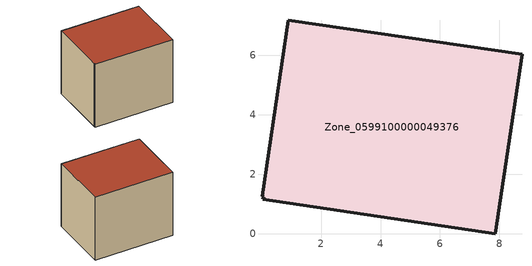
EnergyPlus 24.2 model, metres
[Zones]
Zone_0599100000049376
 floor ground (C_G): 0.07,1.25 0.01,1.25 0.91,7.18 8.76,6.03 7.86,0 0.05,1.15 z0
 wall outside (C_F): 7.86,0 8.76,6.03 0.91,7.18 0.01,1.25 0.07,1.25 0.05,1.15 7.86,0 z0:6.71
 roof outside (C_R): 0.07,1.25 0.05,1.15 7.86,0 8.76,6.03 0.91,7.18 0.01,1.25 z6.71
[BUILDING]
Pand.0599100000049376: North Axis=0; Terrain=City; Loads Convergence Tolerance Value=0.04; Temperature Convergence Tolerance Value=0.4; Solar Distribution=FullExterior; Maximum Number of Warmup Days=25; Minimum Number of Warmup Days=1
[Site:Location]
Rotterdam.The.Hague.AP_ZH_NLD Design_Conditions: Latitude=51.96; Longitude=4.45; Time Zone=1; Elevation=-4.5
[SITE:GROUNDTEMPERATURE:BUILDINGSURFACE]
18, 18, 18, 18, 18, 18, 18, 18, 18, 18, 18, 18
[MATERIAL] Thermal Absorptance=0.9; Solar Absorptance=0.7; Visible Absorptance=0.7
Name | Roughness | Thickness | Conductivity | Density | Specific Heat
G.TI.1946-1964 | MediumSmooth | 0.15 | 1 | 540 | 1210
F.TI.1946-1964 | Rough | 0.3 | 0.857143 | 1920 | 840
R.TI.1946-1964 | MediumRough | 0.2 | 0.277778 | 1500 | 1000
[CONSTRUCTION]
C_G: G.TI.1946-1964
C_F: F.TI.1946-1964
C_R: R.TI.1946-1964
[ZONE]
Zone_0599100000049376: Type=1; Multiplier=1; Ceiling Height=Autocalculate; Volume=Autocalculate; Floor Area=autocalculate; Part of Total Floor Area=Yes
[ZONEINFILTRATION:DESIGNFLOWRATE]
Infil_Zone_0599100000049376: Zone or ZoneList or Space or SpaceList=Zone_0599100000049376; Schedule=AlwaysOn; Design Flow Rate Calculation Method=Flow/Area; Flow Rate per Floor Area=0.003; Constant Term Coefficient=1; Temperature Term Coefficient=0; Velocity Term Coefficient=0; Velocity Squared Term Coefficient=0
[HVACTEMPLATE:ZONE:IDEALLOADSAIRSYSTEM]
Zone_0599100000049376: Maximum Heating Supply Air Temperature=50; Minimum Cooling Supply Air Temperature=13; Maximum Heating Supply Air Humidity Ratio=0.0156; Minimum Cooling Supply Air Humidity Ratio=0.0077; Heating Limit=NoLimit; Cooling Limit=NoLimit; Dehumidification Control Type=ConstantSensibleHeatRatio; Cooling Sensible Heat Ratio=0.7; Dehumidification Setpoint=60; Humidification Control Type=None; Humidification Setpoint=30; Outdoor Air Method=None; Outdoor Air Flow Rate per Person=0.00944; Outdoor Air Flow Rate per Zone Floor Area=0; Outdoor Air Flow Rate per Zone=0; Demand Controlled Ventilation Type=None; Outdoor Air Economizer Type=NoEconomizer; Heat Recovery Type=None; Sensible Heat Recovery Effectiveness=0.7; Latent Heat Recovery Effectiveness=0.65
[ZONECONTROL:THERMOSTAT]
ThermostatControl_Zone_0599100000049376: Zone or ZoneList=Zone_0599100000049376; Control Type Schedule=DualSetpointControlType; Control 1=Thermostat_Zone_0599100000049376; Temperature Difference Between Cutout And Setpoint=0
[THERMOSTATSETPOINT:DUALSETPOINT]
Thermostat_Zone_0599100000049376: Heating Setpoint Temperature Schedule=HeatingSetpoint_Zone_0599100000049376; Cooling Setpoint Temperature Schedule=CoolingSetpoint_Zone_0599100000049376
[SCHEDULE:COMPACT]
HeatingSetpoint_Zone_0599100000049376: Through: 12/31, For: AllDays, Until: 24:00, 21
CoolingSetpoint_Zone_0599100000049376: Through: 12/31, For: AllDays, Until: 24:00, 24
DualSetpointControlType: Through: 12/31, For: AllDays, Until: 24:00, 4
AlwaysOn: Through: 12/31, For: AllDays, Until: 24:00, 1
